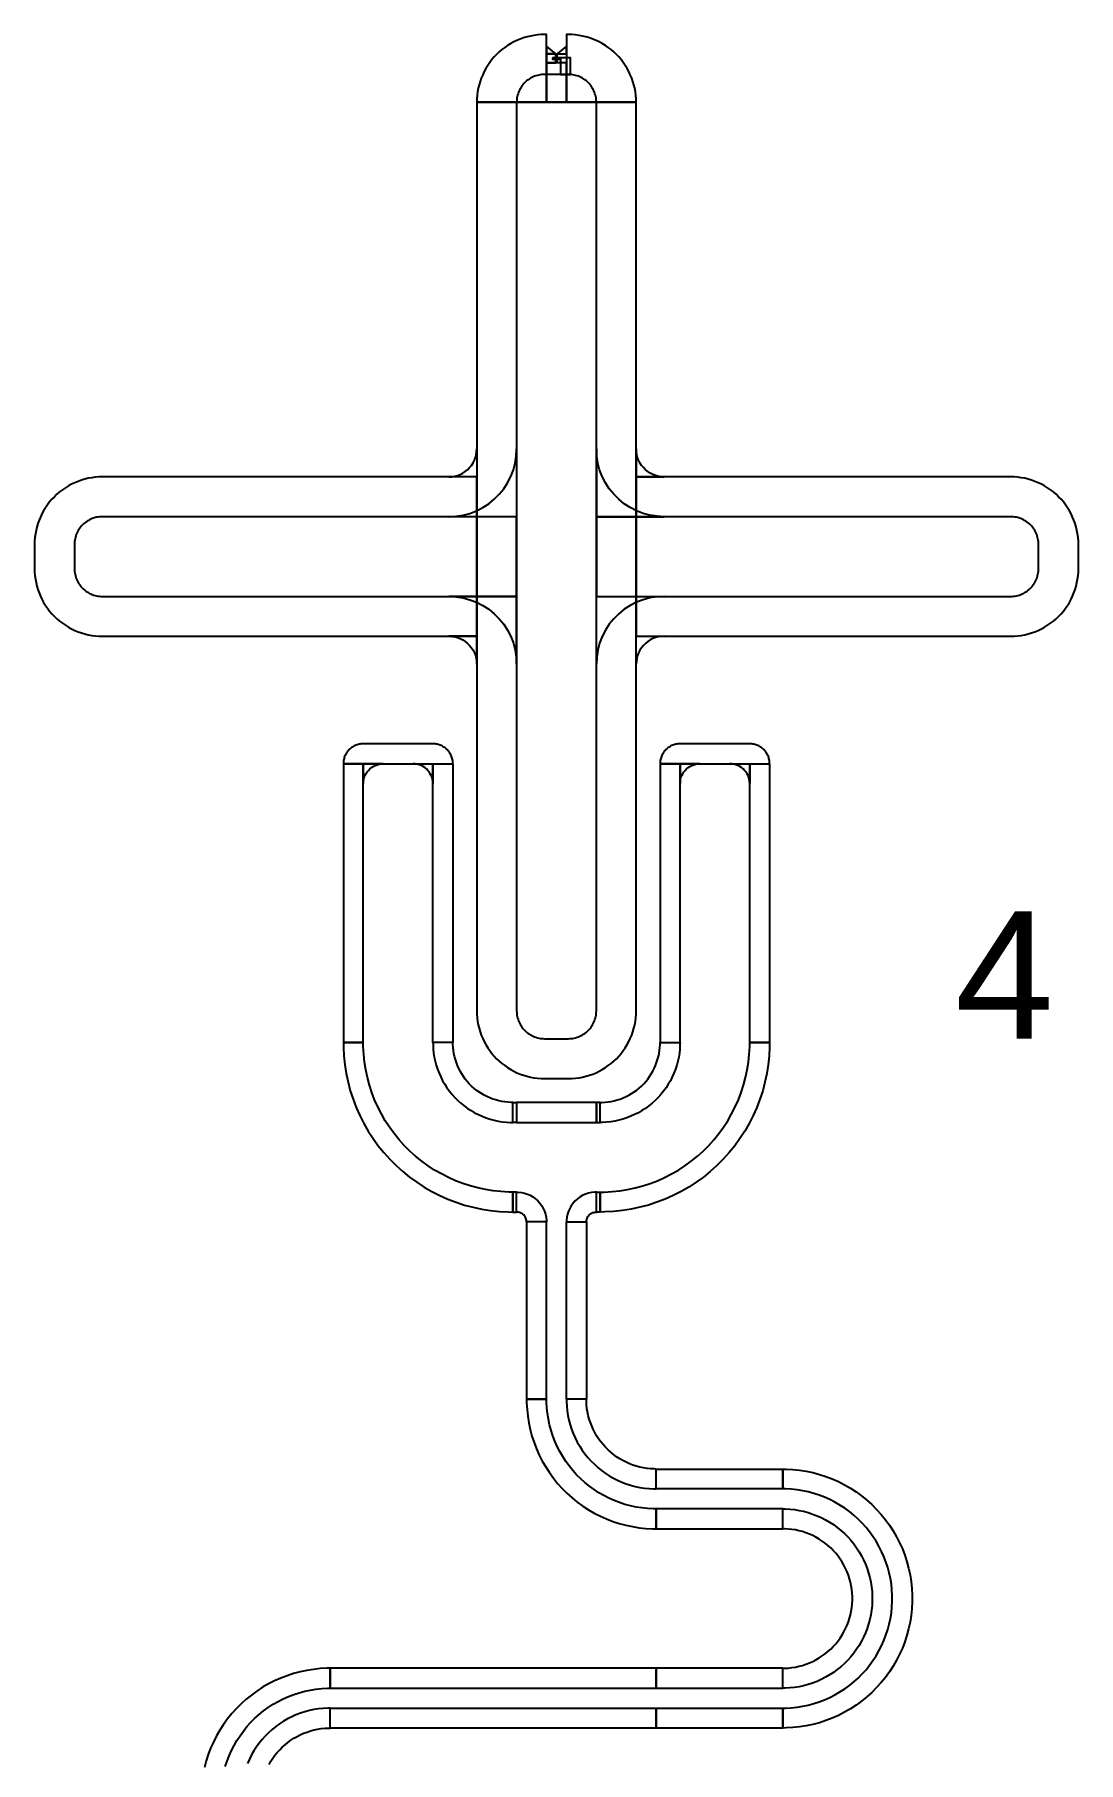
# Model space of a CAD drawing. Extents: x -3500 to 3500, y -3500 to 3500.
# Drawn here: x -1557 to -1033, y 866 to 1733 of the extents above; entities that cross this region are included whole.
import ezdxf

# ---------------------------------------------------------------- set-up
doc = ezdxf.new("R2010")
doc.units = 0
doc.layers.get('0').update_dxf_attribs({"linetype": 'CONTINUOUS'})
for name, color, linetype in [('BASEMETAL', 4, 'CONTINUOUS'), ('FRAME', 8, 'CONTINUOUS'), ('SECONDLAYER', 6, 'CONTINUOUS')]:
    doc.layers.add(name, color=color, linetype=linetype)
doc.styles.get("Standard").update_dxf_attribs({"font": 'arial.ttf'})

# ---------------------------------------------------------------- blocks, each defined once
blk = doc.blocks.new('CHIP_XSEARCH')
for points in [[(2182.5, 5199), (2200, 5199), (2200, 5233), (2199, 5233), (2197.22, 5232.95), (2195.45, 5232.81), (2193.68, 5232.58), (2191.93, 5232.26), (2190.2, 5231.84), (2188.49, 5231.34), (2186.82, 5230.74), (2185.17, 5230.06), (2183.56, 5229.29), (2182, 5228.44), (2180.48, 5227.51), (2179.02, 5226.51), (2177.6, 5225.42), (2176.25, 5224.27), (2174.96, 5223.04), (2173.73, 5221.75), (2172.58, 5220.4), (2171.49, 5218.98), (2170.49, 5217.52), (2169.56, 5216), (2168.71, 5214.44), (2167.94, 5212.83), (2167.26, 5211.18), (2166.66, 5209.51), (2166.16, 5207.8), (2165.74, 5206.07), (2165.42, 5204.32), (2165.19, 5202.55), (2165.05, 5200.78), (2165, 5199), (2165, 5199)], [(2227.5, 5199), (2245, 5199), (2245, 5199), (2244.95, 5200.78), (2244.81, 5202.55), (2244.58, 5204.32), (2244.26, 5206.07), (2243.84, 5207.8), (2243.34, 5209.51), (2242.74, 5211.18), (2242.06, 5212.83), (2241.29, 5214.44), (2240.44, 5216), (2239.51, 5217.52), (2238.51, 5218.98), (2237.42, 5220.4), (2236.27, 5221.75), (2235.04, 5223.04), (2233.75, 5224.27), (2232.4, 5225.42), (2230.98, 5226.51), (2229.52, 5227.51), (2228, 5228.44), (2226.44, 5229.29), (2224.83, 5230.06), (2223.18, 5230.74), (2221.51, 5231.34), (2219.8, 5231.84), (2218.07, 5232.26), (2216.32, 5232.58), (2214.55, 5232.81), (2212.78, 5232.95), (2211, 5233), (2210, 5233), (2210, 5199)], [(2204.68, 5223.25), (2200, 5227.25), (2200, 5227.25), (2200, 5223.25)], [(2204.68, 5218.75), (2204.68, 5223.25), (2200, 5223.25), (2200, 5218.75)], [(2210, 5223.25), (2210, 5227.25), (2210, 5227.25), (2205.32, 5223.25)], [(2205.32, 5218.75), (2205.32, 5223.25), (2210, 5223.25), (2210, 5218.75)], [(2210, 5199), (2210, 5218.75), (2200, 5218.75), (2200, 5199)], [(2205, 4709), (2211, 4709), (2212.78, 4709.05), (2214.55, 4709.19), (2216.32, 4709.42), (2218.07, 4709.74), (2219.8, 4710.16), (2221.51, 4710.66), (2223.18, 4711.26), (2224.83, 4711.94), (2226.44, 4712.71), (2228, 4713.56), (2229.52, 4714.49), (2230.98, 4715.49), (2232.4, 4716.58), (2233.75, 4717.73), (2235.04, 4718.96), (2236.27, 4720.25), (2237.42, 4721.6), (2238.51, 4723.02), (2239.51, 4724.48), (2240.44, 4726), (2241.29, 4727.56), (2242.06, 4729.17), (2242.74, 4730.82), (2243.34, 4732.49), (2243.84, 4734.2), (2244.26, 4735.93), (2244.58, 4737.68), (2244.81, 4739.45), (2244.95, 4741.22), (2245, 4743), (2245, 5199), (2165, 5199), (2165, 4743), (2165.05, 4741.22), (2165.19, 4739.45), (2165.42, 4737.68), (2165.74, 4735.93), (2166.16, 4734.2), (2166.66, 4732.49), (2167.26, 4730.82), (2167.94, 4729.17), (2168.71, 4727.56), (2169.56, 4726), (2170.49, 4724.48), (2171.49, 4723.02), (2172.58, 4721.6), (2173.73, 4720.25), (2174.96, 4718.96), (2176.25, 4717.73), (2177.6, 4716.58), (2179.02, 4715.49), (2180.48, 4714.49), (2182, 4713.56), (2183.56, 4712.71), (2185.17, 4711.94), (2186.82, 4711.26), (2188.49, 4710.66), (2190.2, 4710.16), (2191.93, 4709.74), (2193.68, 4709.42), (2195.45, 4709.19), (2197.22, 4709.05), (2199, 4709)], [(2165, 5011), (2151, 5011), (2152.46, 5011.08), (2153.91, 5011.31), (2155.33, 5011.69), (2156.69, 5012.21), (2158, 5012.88), (2159.23, 5013.67), (2160.37, 5014.6), (2161.4, 5015.63), (2162.33, 5016.77), (2163.12, 5018), (2163.79, 5019.31), (2164.31, 5020.67), (2164.69, 5022.09), (2164.92, 5023.54), (2165, 5025)], [(2245, 5011), (2259, 5011), (2257.54, 5011.08), (2256.09, 5011.31), (2254.67, 5011.69), (2253.31, 5012.21), (2252, 5012.88), (2250.77, 5013.67), (2249.63, 5014.6), (2248.6, 5015.63), (2247.67, 5016.77), (2246.88, 5018), (2246.21, 5019.31), (2245.69, 5020.67), (2245.31, 5022.09), (2245.08, 5023.54), (2245, 5025)], [(2165, 4971), (2165, 5011), (1977, 5011), (1975.22, 5010.95), (1973.45, 5010.81), (1971.68, 5010.58), (1969.93, 5010.26), (1968.2, 5009.84), (1966.49, 5009.34), (1964.82, 5008.74), (1963.17, 5008.06), (1961.56, 5007.29), (1960, 5006.44), (1958.48, 5005.51), (1957.02, 5004.51), (1955.6, 5003.42), (1954.25, 5002.27), (1952.96, 5001.04), (1951.73, 4999.75), (1950.58, 4998.4), (1949.49, 4996.98), (1948.49, 4995.52), (1947.56, 4994), (1946.71, 4992.44), (1945.94, 4990.83), (1945.26, 4989.18), (1944.66, 4987.51), (1944.16, 4985.8), (1943.74, 4984.07), (1943.42, 4982.32), (1943.19, 4980.55), (1943.05, 4978.78), (1943, 4977), (1943, 4965), (1943.05, 4963.22), (1943.19, 4961.45), (1943.42, 4959.68), (1943.74, 4957.93), (1944.16, 4956.2), (1944.66, 4954.49), (1945.26, 4952.82), (1945.94, 4951.17), (1946.71, 4949.56), (1947.56, 4948), (1948.49, 4946.48), (1949.49, 4945.02), (1950.58, 4943.6), (1951.73, 4942.25), (1952.96, 4940.96), (1954.25, 4939.73), (1955.6, 4938.58), (1957.02, 4937.49), (1958.48, 4936.49), (1960, 4935.56), (1961.56, 4934.71), (1963.17, 4933.94), (1964.82, 4933.26), (1966.49, 4932.66), (1968.2, 4932.16), (1969.93, 4931.74), (1971.68, 4931.42), (1973.45, 4931.19), (1975.22, 4931.05), (1977, 4931), (2165, 4931)], [(2245, 4971), (2245, 4931), (2433, 4931), (2434.78, 4931.05), (2436.55, 4931.19), (2438.32, 4931.42), (2440.07, 4931.74), (2441.8, 4932.16), (2443.51, 4932.66), (2445.18, 4933.26), (2446.83, 4933.94), (2448.44, 4934.71), (2450, 4935.56), (2451.52, 4936.49), (2452.98, 4937.49), (2454.4, 4938.58), (2455.75, 4939.73), (2457.04, 4940.96), (2458.27, 4942.25), (2459.42, 4943.6), (2460.51, 4945.02), (2461.51, 4946.48), (2462.44, 4948), (2463.29, 4949.56), (2464.06, 4951.17), (2464.74, 4952.82), (2465.34, 4954.49), (2465.84, 4956.2), (2466.26, 4957.93), (2466.58, 4959.68), (2466.81, 4961.45), (2466.95, 4963.22), (2467, 4965), (2467, 4977), (2466.95, 4978.78), (2466.81, 4980.55), (2466.58, 4982.32), (2466.26, 4984.07), (2465.84, 4985.8), (2465.34, 4987.51), (2464.74, 4989.18), (2464.06, 4990.83), (2463.29, 4992.44), (2462.44, 4994), (2461.51, 4995.52), (2460.51, 4996.98), (2459.42, 4998.4), (2458.27, 4999.75), (2457.04, 5001.04), (2455.75, 5002.27), (2454.4, 5003.42), (2452.98, 5004.51), (2451.52, 5005.51), (2450, 5006.44), (2448.44, 5007.29), (2446.83, 5008.06), (2445.18, 5008.74), (2443.51, 5009.34), (2441.8, 5009.84), (2440.07, 5010.26), (2438.32, 5010.58), (2436.55, 5010.81), (2434.78, 5010.95), (2433, 5011), (2245, 5011)], [(2165, 4931), (2151, 4931), (2152.46, 4930.92), (2153.91, 4930.69), (2155.33, 4930.31), (2156.69, 4929.79), (2158, 4929.12), (2159.23, 4928.33), (2160.37, 4927.4), (2161.4, 4926.37), (2162.33, 4925.23), (2163.12, 4924), (2163.79, 4922.69), (2164.31, 4921.33), (2164.69, 4919.91), (2164.92, 4918.46), (2165, 4917)], [(2245, 4931), (2259, 4931), (2257.54, 4930.92), (2256.09, 4930.69), (2254.67, 4930.31), (2253.31, 4929.79), (2252, 4929.12), (2250.77, 4928.33), (2249.63, 4927.4), (2248.6, 4926.37), (2247.67, 4925.23), (2246.88, 4924), (2246.21, 4922.69), (2245.69, 4921.33), (2245.31, 4919.91), (2245.08, 4918.46), (2245, 4917)], [(2125.5, 4867), (2153, 4867), (2153, 4867), (2152.99, 4867.52), (2152.95, 4868.05), (2152.88, 4868.56), (2152.78, 4869.08), (2152.66, 4869.59), (2152.51, 4870.09), (2152.34, 4870.58), (2152.14, 4871.07), (2151.91, 4871.54), (2151.66, 4872), (2151.39, 4872.45), (2151.09, 4872.88), (2150.77, 4873.29), (2150.43, 4873.69), (2150.07, 4874.07), (2149.69, 4874.43), (2149.29, 4874.77), (2148.88, 4875.09), (2148.45, 4875.39), (2148, 4875.66), (2147.54, 4875.91), (2147.07, 4876.14), (2146.58, 4876.34), (2146.09, 4876.51), (2145.59, 4876.66), (2145.08, 4876.78), (2144.56, 4876.88), (2144.05, 4876.95), (2143.52, 4876.99), (2143, 4877), (2108, 4877), (2107.48, 4876.99), (2106.95, 4876.95), (2106.44, 4876.88), (2105.92, 4876.78), (2105.41, 4876.66), (2104.91, 4876.51), (2104.42, 4876.34), (2103.93, 4876.14), (2103.46, 4875.91), (2103, 4875.66), (2102.55, 4875.39), (2102.12, 4875.09), (2101.71, 4874.77), (2101.31, 4874.43), (2100.93, 4874.07), (2100.57, 4873.69), (2100.23, 4873.29), (2099.91, 4872.88), (2099.61, 4872.45), (2099.34, 4872), (2099.09, 4871.54), (2098.86, 4871.07), (2098.66, 4870.58), (2098.49, 4870.09), (2098.34, 4869.59), (2098.22, 4869.08), (2098.12, 4868.56), (2098.05, 4868.05), (2098.01, 4867.52), (2098, 4867), (2098, 4867)], [(2284.5, 4867), (2312, 4867), (2312, 4867), (2311.99, 4867.52), (2311.95, 4868.05), (2311.88, 4868.56), (2311.78, 4869.08), (2311.66, 4869.59), (2311.51, 4870.09), (2311.34, 4870.58), (2311.14, 4871.07), (2310.91, 4871.54), (2310.66, 4872), (2310.39, 4872.45), (2310.09, 4872.88), (2309.77, 4873.29), (2309.43, 4873.69), (2309.07, 4874.07), (2308.69, 4874.43), (2308.29, 4874.77), (2307.88, 4875.09), (2307.45, 4875.39), (2307, 4875.66), (2306.54, 4875.91), (2306.07, 4876.14), (2305.58, 4876.34), (2305.09, 4876.51), (2304.59, 4876.66), (2304.08, 4876.78), (2303.56, 4876.88), (2303.05, 4876.95), (2302.52, 4876.99), (2302, 4877), (2267, 4877), (2266.48, 4876.99), (2265.95, 4876.95), (2265.44, 4876.88), (2264.92, 4876.78), (2264.41, 4876.66), (2263.91, 4876.51), (2263.42, 4876.34), (2262.93, 4876.14), (2262.46, 4875.91), (2262, 4875.66), (2261.55, 4875.39), (2261.12, 4875.09), (2260.71, 4874.77), (2260.31, 4874.43), (2259.93, 4874.07), (2259.57, 4873.69), (2259.23, 4873.29), (2258.91, 4872.88), (2258.61, 4872.45), (2258.34, 4872), (2258.09, 4871.54), (2257.86, 4871.07), (2257.66, 4870.58), (2257.49, 4870.09), (2257.34, 4869.59), (2257.22, 4869.08), (2257.12, 4868.56), (2257.05, 4868.05), (2257.01, 4867.52), (2257, 4867), (2257, 4867)], [(2108, 4727), (2108, 4867), (2098, 4867), (2098, 4727)], [(2108, 4867), (2108, 4857), (2108.05, 4858.05), (2108.22, 4859.08), (2108.49, 4860.09), (2108.86, 4861.07), (2109.34, 4862), (2109.91, 4862.88), (2110.57, 4863.69), (2111.31, 4864.43), (2112.12, 4865.09), (2113, 4865.66), (2113.93, 4866.14), (2114.91, 4866.51), (2115.92, 4866.78), (2116.95, 4866.95), (2118, 4867)], [(2143, 4867), (2143, 4857), (2142.95, 4858.05), (2142.78, 4859.08), (2142.51, 4860.09), (2142.14, 4861.07), (2141.66, 4862), (2141.09, 4862.88), (2140.43, 4863.69), (2139.69, 4864.43), (2138.88, 4865.09), (2138, 4865.66), (2137.07, 4866.14), (2136.09, 4866.51), (2135.08, 4866.78), (2134.05, 4866.95), (2133, 4867)], [(2143, 4727), (2143, 4867), (2153, 4867), (2153, 4727)], [(2267, 4727), (2267, 4867), (2257, 4867), (2257, 4727)], [(2267, 4867), (2267, 4857), (2267.05, 4858.05), (2267.22, 4859.08), (2267.49, 4860.09), (2267.86, 4861.07), (2268.34, 4862), (2268.91, 4862.88), (2269.57, 4863.69), (2270.31, 4864.43), (2271.12, 4865.09), (2272, 4865.66), (2272.93, 4866.14), (2273.91, 4866.51), (2274.92, 4866.78), (2275.95, 4866.95), (2277, 4867)], [(2302, 4867), (2302, 4857), (2301.95, 4858.05), (2301.78, 4859.08), (2301.51, 4860.09), (2301.14, 4861.07), (2300.66, 4862), (2300.09, 4862.88), (2299.43, 4863.69), (2298.69, 4864.43), (2297.88, 4865.09), (2297, 4865.66), (2296.07, 4866.14), (2295.09, 4866.51), (2294.08, 4866.78), (2293.05, 4866.95), (2292, 4867)], [(2302, 4727), (2302, 4867), (2312, 4867), (2312, 4727)], [(2183, 4652), (2181.04, 4652.03), (2177.12, 4652.23), (2173.21, 4652.64), (2169.33, 4653.26), (2165.49, 4654.07), (2161.7, 4655.09), (2157.96, 4656.3), (2154.3, 4657.71), (2150.71, 4659.31), (2147.21, 4661.09), (2143.81, 4663.05), (2140.52, 4665.19), (2137.34, 4667.5), (2134.29, 4669.97), (2131.37, 4672.6), (2128.6, 4675.37), (2125.97, 4678.29), (2123.5, 4681.34), (2121.19, 4684.52), (2119.05, 4687.81), (2117.09, 4691.21), (2115.31, 4694.71), (2113.71, 4698.3), (2112.3, 4701.96), (2111.09, 4705.7), (2110.07, 4709.49), (2109.26, 4713.33), (2108.64, 4717.21), (2108.23, 4721.12), (2108.03, 4725.04), (2108, 4727), (2098, 4727), (2098.03, 4724.77), (2098.26, 4720.33), (2098.73, 4715.91), (2099.42, 4711.51), (2100.35, 4707.16), (2101.5, 4702.86), (2102.88, 4698.63), (2104.47, 4694.47), (2106.28, 4690.41), (2108.3, 4686.44), (2110.53, 4682.59), (2112.95, 4678.86), (2115.56, 4675.26), (2118.37, 4671.8), (2121.34, 4668.49), (2124.49, 4665.34), (2127.8, 4662.37), (2131.26, 4659.56), (2134.86, 4656.95), (2138.59, 4654.53), (2142.44, 4652.3), (2146.41, 4650.28), (2150.47, 4648.47), (2154.63, 4646.88), (2158.86, 4645.5), (2163.16, 4644.35), (2167.51, 4643.42), (2171.91, 4642.73), (2176.33, 4642.26), (2180.77, 4642.03), (2183, 4642)], [(2183, 4697), (2182.21, 4697.01), (2180.65, 4697.09), (2179.08, 4697.26), (2177.53, 4697.5), (2176, 4697.83), (2174.48, 4698.24), (2172.99, 4698.72), (2171.52, 4699.28), (2170.08, 4699.92), (2168.69, 4700.64), (2167.33, 4701.42), (2166.01, 4702.28), (2164.74, 4703.2), (2163.52, 4704.19), (2162.35, 4705.24), (2161.24, 4706.35), (2160.19, 4707.52), (2159.2, 4708.74), (2158.28, 4710.01), (2157.42, 4711.33), (2156.64, 4712.69), (2155.92, 4714.08), (2155.28, 4715.52), (2154.72, 4716.99), (2154.24, 4718.48), (2153.83, 4720), (2153.5, 4721.53), (2153.26, 4723.08), (2153.09, 4724.65), (2153.01, 4726.21), (2153, 4727), (2143, 4727), (2143.01, 4725.95), (2143.12, 4723.86), (2143.34, 4721.78), (2143.67, 4719.71), (2144.11, 4717.66), (2144.65, 4715.64), (2145.29, 4713.65), (2146.04, 4711.69), (2146.9, 4709.78), (2147.85, 4707.91), (2148.89, 4706.1), (2150.03, 4704.34), (2151.27, 4702.65), (2152.58, 4701.02), (2153.99, 4699.47), (2155.47, 4697.99), (2157.02, 4696.58), (2158.65, 4695.27), (2160.34, 4694.03), (2162.1, 4692.89), (2163.91, 4691.85), (2165.78, 4690.9), (2167.69, 4690.04), (2169.65, 4689.29), (2171.64, 4688.65), (2173.66, 4688.11), (2175.71, 4687.67), (2177.78, 4687.34), (2179.86, 4687.12), (2181.95, 4687.01), (2183, 4687)], [(2227, 4652), (2228.96, 4652.03), (2232.88, 4652.23), (2236.79, 4652.64), (2240.67, 4653.26), (2244.51, 4654.07), (2248.3, 4655.09), (2252.04, 4656.3), (2255.7, 4657.71), (2259.29, 4659.31), (2262.79, 4661.09), (2266.19, 4663.05), (2269.48, 4665.19), (2272.66, 4667.5), (2275.71, 4669.97), (2278.63, 4672.6), (2281.4, 4675.37), (2284.03, 4678.29), (2286.5, 4681.34), (2288.81, 4684.52), (2290.95, 4687.81), (2292.91, 4691.21), (2294.69, 4694.71), (2296.29, 4698.3), (2297.7, 4701.96), (2298.91, 4705.7), (2299.93, 4709.49), (2300.74, 4713.33), (2301.36, 4717.21), (2301.77, 4721.12), (2301.97, 4725.04), (2302, 4727), (2312, 4727), (2311.97, 4724.77), (2311.74, 4720.33), (2311.27, 4715.91), (2310.58, 4711.51), (2309.65, 4707.16), (2308.5, 4702.86), (2307.12, 4698.63), (2305.53, 4694.47), (2303.72, 4690.41), (2301.7, 4686.44), (2299.47, 4682.59), (2297.05, 4678.86), (2294.44, 4675.26), (2291.63, 4671.8), (2288.66, 4668.49), (2285.51, 4665.34), (2282.2, 4662.37), (2278.74, 4659.56), (2275.14, 4656.95), (2271.41, 4654.53), (2267.56, 4652.3), (2263.59, 4650.28), (2259.53, 4648.47), (2255.37, 4646.88), (2251.14, 4645.5), (2246.84, 4644.35), (2242.49, 4643.42), (2238.09, 4642.73), (2233.67, 4642.26), (2229.23, 4642.03), (2227, 4642)], [(2227, 4697), (2227.79, 4697.01), (2229.35, 4697.09), (2230.92, 4697.26), (2232.47, 4697.5), (2234, 4697.83), (2235.52, 4698.24), (2237.01, 4698.72), (2238.48, 4699.28), (2239.92, 4699.92), (2241.31, 4700.64), (2242.67, 4701.42), (2243.99, 4702.28), (2245.26, 4703.2), (2246.48, 4704.19), (2247.65, 4705.24), (2248.76, 4706.35), (2249.81, 4707.52), (2250.8, 4708.74), (2251.72, 4710.01), (2252.58, 4711.33), (2253.36, 4712.69), (2254.08, 4714.08), (2254.72, 4715.52), (2255.28, 4716.99), (2255.76, 4718.48), (2256.17, 4720), (2256.5, 4721.53), (2256.74, 4723.08), (2256.91, 4724.65), (2256.99, 4726.21), (2257, 4727), (2267, 4727), (2266.99, 4725.95), (2266.88, 4723.86), (2266.66, 4721.78), (2266.33, 4719.71), (2265.89, 4717.66), (2265.35, 4715.64), (2264.71, 4713.65), (2263.96, 4711.69), (2263.1, 4709.78), (2262.15, 4707.91), (2261.11, 4706.1), (2259.97, 4704.34), (2258.73, 4702.65), (2257.42, 4701.02), (2256.01, 4699.47), (2254.53, 4697.99), (2252.98, 4696.58), (2251.35, 4695.27), (2249.66, 4694.03), (2247.9, 4692.89), (2246.09, 4691.85), (2244.22, 4690.9), (2242.31, 4690.04), (2240.35, 4689.29), (2238.36, 4688.65), (2236.34, 4688.11), (2234.29, 4687.67), (2232.22, 4687.34), (2230.14, 4687.12), (2228.05, 4687.01), (2227, 4687)], [(2185, 4687), (2183, 4687), (2183, 4697), (2185, 4697)], [(2225, 4687), (2225, 4697), (2185, 4697), (2185, 4687)], [(2225, 4687), (2227, 4687), (2227, 4697), (2225, 4697)], [(2185, 4652), (2183, 4652), (2183, 4642), (2185, 4642)], [(2190, 4637), (2189.99, 4637.26), (2189.94, 4637.78), (2189.83, 4638.29), (2189.67, 4638.79), (2189.46, 4639.27), (2189.19, 4639.72), (2188.89, 4640.15), (2188.54, 4640.54), (2188.15, 4640.89), (2187.72, 4641.19), (2187.27, 4641.46), (2186.79, 4641.67), (2186.29, 4641.83), (2185.78, 4641.94), (2185.26, 4641.99), (2185, 4642), (2185, 4652), (2185.79, 4651.98), (2187.35, 4651.82), (2188.88, 4651.49), (2190.38, 4651), (2191.81, 4650.37), (2193.17, 4649.58), (2194.44, 4648.66), (2195.61, 4647.61), (2196.66, 4646.44), (2197.58, 4645.17), (2198.37, 4643.81), (2199, 4642.38), (2199.49, 4640.88), (2199.82, 4639.35), (2199.98, 4637.79), (2200, 4637)], [(2220, 4637), (2220.01, 4637.26), (2220.06, 4637.78), (2220.17, 4638.29), (2220.33, 4638.79), (2220.54, 4639.27), (2220.81, 4639.72), (2221.11, 4640.15), (2221.46, 4640.54), (2221.85, 4640.89), (2222.28, 4641.19), (2222.73, 4641.46), (2223.21, 4641.67), (2223.71, 4641.83), (2224.22, 4641.94), (2224.74, 4641.99), (2225, 4642), (2225, 4652), (2224.21, 4651.98), (2222.65, 4651.82), (2221.12, 4651.49), (2219.62, 4651), (2218.19, 4650.37), (2216.83, 4649.58), (2215.56, 4648.66), (2214.39, 4647.61), (2213.34, 4646.44), (2212.42, 4645.17), (2211.63, 4643.81), (2211, 4642.38), (2210.51, 4640.88), (2210.18, 4639.35), (2210.02, 4637.79), (2210, 4637)], [(2225, 4652), (2227, 4652), (2227, 4642), (2225, 4642)], [(2200, 4548), (2200, 4637), (2190, 4637), (2190, 4548)], [(2210, 4548), (2210, 4637), (2220, 4637), (2220, 4548)], [(2255, 4493), (2253.56, 4493.02), (2250.68, 4493.17), (2247.82, 4493.47), (2244.98, 4493.92), (2242.16, 4494.52), (2239.38, 4495.26), (2236.64, 4496.15), (2233.95, 4497.19), (2231.32, 4498.36), (2228.76, 4499.67), (2226.26, 4501.1), (2223.85, 4502.67), (2221.52, 4504.37), (2219.28, 4506.18), (2217.14, 4508.1), (2215.1, 4510.14), (2213.18, 4512.28), (2211.37, 4514.52), (2209.67, 4516.85), (2208.1, 4519.26), (2206.67, 4521.76), (2205.36, 4524.32), (2204.19, 4526.95), (2203.15, 4529.64), (2202.26, 4532.38), (2201.52, 4535.16), (2200.92, 4537.98), (2200.47, 4540.82), (2200.17, 4543.68), (2200.02, 4546.56), (2200, 4548), (2190, 4548), (2190.02, 4546.3), (2190.2, 4542.9), (2190.56, 4539.52), (2191.09, 4536.15), (2191.8, 4532.83), (2192.68, 4529.54), (2193.73, 4526.3), (2194.95, 4523.13), (2196.33, 4520.02), (2197.88, 4516.98), (2199.58, 4514.04), (2201.43, 4511.18), (2203.43, 4508.43), (2205.57, 4505.79), (2207.85, 4503.26), (2210.26, 4500.85), (2212.79, 4498.57), (2215.43, 4496.43), (2218.18, 4494.43), (2221.04, 4492.58), (2223.98, 4490.88), (2227.02, 4489.33), (2230.13, 4487.95), (2233.3, 4486.73), (2236.54, 4485.68), (2239.83, 4484.8), (2243.15, 4484.09), (2246.52, 4483.56), (2249.9, 4483.2), (2253.3, 4483.02), (2255, 4483)], [(2255, 4513), (2254.08, 4513.01), (2252.25, 4513.11), (2250.43, 4513.3), (2248.62, 4513.59), (2246.83, 4513.97), (2245.06, 4514.44), (2243.32, 4515.01), (2241.61, 4515.66), (2239.93, 4516.41), (2238.3, 4517.24), (2236.71, 4518.16), (2235.18, 4519.16), (2233.69, 4520.23), (2232.27, 4521.39), (2230.91, 4522.61), (2229.61, 4523.91), (2228.39, 4525.27), (2227.23, 4526.69), (2226.16, 4528.18), (2225.16, 4529.71), (2224.24, 4531.3), (2223.41, 4532.93), (2222.66, 4534.61), (2222.01, 4536.32), (2221.44, 4538.06), (2220.97, 4539.83), (2220.59, 4541.62), (2220.3, 4543.43), (2220.11, 4545.25), (2220.01, 4547.08), (2220, 4548), (2210, 4548), (2210.02, 4546.82), (2210.14, 4544.47), (2210.38, 4542.13), (2210.75, 4539.8), (2211.24, 4537.49), (2211.85, 4535.22), (2212.58, 4532.98), (2213.43, 4530.78), (2214.38, 4528.63), (2215.45, 4526.53), (2216.63, 4524.49), (2217.91, 4522.51), (2219.3, 4520.61), (2220.78, 4518.77), (2222.36, 4517.02), (2224.02, 4515.36), (2225.77, 4513.78), (2227.61, 4512.3), (2229.51, 4510.91), (2231.49, 4509.63), (2233.53, 4508.45), (2235.63, 4507.38), (2237.78, 4506.43), (2239.98, 4505.58), (2242.22, 4504.85), (2244.49, 4504.24), (2246.8, 4503.75), (2249.13, 4503.38), (2251.47, 4503.14), (2253.82, 4503.02), (2255, 4503)], [(2318.55, 4503), (2255, 4503), (2255, 4513), (2318.55, 4513)], [(2318.55, 4393), (2319.99, 4393.02), (2322.86, 4393.17), (2325.73, 4393.47), (2328.57, 4393.92), (2331.39, 4394.52), (2334.17, 4395.26), (2336.91, 4396.15), (2339.59, 4397.19), (2342.22, 4398.36), (2344.79, 4399.67), (2347.28, 4401.1), (2349.7, 4402.67), (2352.03, 4404.37), (2354.27, 4406.18), (2356.41, 4408.1), (2358.44, 4410.14), (2360.37, 4412.28), (2362.18, 4414.52), (2363.87, 4416.85), (2365.44, 4419.26), (2366.88, 4421.76), (2368.19, 4424.32), (2369.36, 4426.95), (2370.39, 4429.64), (2371.28, 4432.38), (2372.03, 4435.16), (2372.63, 4437.98), (2373.08, 4440.82), (2373.38, 4443.68), (2373.53, 4446.56), (2373.53, 4449.44), (2373.38, 4452.32), (2373.08, 4455.18), (2372.63, 4458.02), (2372.03, 4460.84), (2371.28, 4463.62), (2370.39, 4466.36), (2369.36, 4469.05), (2368.19, 4471.68), (2366.88, 4474.24), (2365.44, 4476.74), (2363.87, 4479.15), (2362.18, 4481.48), (2360.37, 4483.72), (2358.44, 4485.86), (2356.41, 4487.9), (2354.27, 4489.82), (2352.03, 4491.63), (2349.7, 4493.33), (2347.28, 4494.9), (2344.79, 4496.33), (2342.22, 4497.64), (2339.59, 4498.81), (2336.91, 4499.85), (2334.17, 4500.74), (2331.39, 4501.48), (2328.57, 4502.08), (2325.73, 4502.53), (2322.86, 4502.83), (2319.99, 4502.98), (2318.55, 4503), (2318.55, 4513), (2320.25, 4512.98), (2323.65, 4512.8), (2327.03, 4512.44), (2330.39, 4511.91), (2333.72, 4511.2), (2337.01, 4510.32), (2340.24, 4509.27), (2343.42, 4508.05), (2346.53, 4506.67), (2349.56, 4505.12), (2352.51, 4503.42), (2355.36, 4501.57), (2358.12, 4499.57), (2360.76, 4497.43), (2363.29, 4495.15), (2365.7, 4492.74), (2367.97, 4490.21), (2370.11, 4487.57), (2372.11, 4484.82), (2373.97, 4481.96), (2375.67, 4479.02), (2377.21, 4475.98), (2378.6, 4472.87), (2379.82, 4469.7), (2380.87, 4466.46), (2381.75, 4463.17), (2382.46, 4459.85), (2382.99, 4456.48), (2383.35, 4453.1), (2383.52, 4449.7), (2383.52, 4446.3), (2383.35, 4442.9), (2382.99, 4439.52), (2382.46, 4436.15), (2381.75, 4432.83), (2380.87, 4429.54), (2379.82, 4426.3), (2378.6, 4423.13), (2377.21, 4420.02), (2375.67, 4416.98), (2373.97, 4414.04), (2372.11, 4411.18), (2370.11, 4408.43), (2367.97, 4405.79), (2365.7, 4403.26), (2363.29, 4400.85), (2360.76, 4398.57), (2358.12, 4396.43), (2355.36, 4394.43), (2352.51, 4392.58), (2349.56, 4390.88), (2346.53, 4389.33), (2343.42, 4387.95), (2340.24, 4386.73), (2337.01, 4385.68), (2333.72, 4384.8), (2330.39, 4384.09), (2327.03, 4383.56), (2323.65, 4383.2), (2320.25, 4383.02), (2318.55, 4383)], [(2318.55, 4493), (2255, 4493), (2255, 4483), (2318.55, 4483)], [(2318.55, 4413), (2319.46, 4413.01), (2321.29, 4413.11), (2323.11, 4413.3), (2324.92, 4413.59), (2326.72, 4413.97), (2328.49, 4414.44), (2330.23, 4415.01), (2331.94, 4415.66), (2333.61, 4416.41), (2335.25, 4417.24), (2336.83, 4418.16), (2338.37, 4419.16), (2339.85, 4420.23), (2341.28, 4421.39), (2342.64, 4422.61), (2343.93, 4423.91), (2345.16, 4425.27), (2346.31, 4426.69), (2347.39, 4428.18), (2348.39, 4429.71), (2349.31, 4431.3), (2350.14, 4432.93), (2350.88, 4434.61), (2351.54, 4436.32), (2352.11, 4438.06), (2352.58, 4439.83), (2352.96, 4441.62), (2353.25, 4443.43), (2353.44, 4445.25), (2353.53, 4447.08), (2353.53, 4448.92), (2353.44, 4450.75), (2353.25, 4452.57), (2352.96, 4454.38), (2352.58, 4456.17), (2352.11, 4457.94), (2351.54, 4459.68), (2350.88, 4461.39), (2350.14, 4463.07), (2349.31, 4464.7), (2348.39, 4466.29), (2347.39, 4467.82), (2346.31, 4469.31), (2345.16, 4470.73), (2343.93, 4472.09), (2342.64, 4473.39), (2341.28, 4474.61), (2339.85, 4475.77), (2338.37, 4476.84), (2336.83, 4477.84), (2335.25, 4478.76), (2333.61, 4479.59), (2331.94, 4480.34), (2330.23, 4480.99), (2328.49, 4481.56), (2326.72, 4482.03), (2324.92, 4482.41), (2323.11, 4482.7), (2321.29, 4482.89), (2319.46, 4482.99), (2318.55, 4483), (2318.55, 4493), (2319.72, 4492.98), (2322.08, 4492.86), (2324.42, 4492.62), (2326.75, 4492.25), (2329.05, 4491.76), (2331.33, 4491.15), (2333.57, 4490.42), (2335.77, 4489.57), (2337.92, 4488.62), (2340.02, 4487.55), (2342.06, 4486.37), (2344.03, 4485.09), (2345.94, 4483.7), (2347.77, 4482.22), (2349.52, 4480.64), (2351.19, 4478.98), (2352.76, 4477.23), (2354.25, 4475.39), (2355.63, 4473.49), (2356.92, 4471.51), (2358.09, 4469.47), (2359.16, 4467.37), (2360.12, 4465.22), (2360.97, 4463.02), (2361.69, 4460.78), (2362.3, 4458.51), (2362.79, 4456.2), (2363.16, 4453.87), (2363.41, 4451.53), (2363.53, 4449.18), (2363.53, 4446.82), (2363.41, 4444.47), (2363.16, 4442.13), (2362.79, 4439.8), (2362.3, 4437.49), (2361.69, 4435.22), (2360.97, 4432.98), (2360.12, 4430.78), (2359.16, 4428.63), (2358.09, 4426.53), (2356.92, 4424.49), (2355.63, 4422.51), (2354.25, 4420.61), (2352.76, 4418.77), (2351.19, 4417.02), (2349.52, 4415.36), (2347.77, 4413.78), (2345.94, 4412.3), (2344.03, 4410.91), (2342.06, 4409.63), (2340.02, 4408.45), (2337.92, 4407.38), (2335.77, 4406.43), (2333.57, 4405.58), (2331.33, 4404.85), (2329.05, 4404.24), (2326.75, 4403.75), (2324.42, 4403.38), (2322.08, 4403.14), (2319.72, 4403.02), (2318.55, 4403)], [(2091.45, 4403), (2255, 4403), (2255, 4413), (2091.45, 4413)], [(2255, 4403), (2318.55, 4403), (2318.55, 4413), (2255, 4413)], [(2091.45, 4393), (2255, 4393), (2255, 4383), (2091.45, 4383)], [(2255, 4393), (2318.55, 4393), (2318.55, 4383), (2255, 4383)]]:
    blk.add_lwpolyline(points, close=True)
for points in [[(2038.72, 4363.62), (2039.61, 4366.36), (2040.64, 4369.05), (2041.81, 4371.68), (2043.12, 4374.24), (2044.56, 4376.74), (2046.13, 4379.15), (2047.82, 4381.48), (2049.63, 4383.72), (2051.56, 4385.86), (2053.59, 4387.9), (2055.73, 4389.82), (2057.97, 4391.63), (2060.3, 4393.33), (2062.72, 4394.9), (2065.21, 4396.33), (2067.78, 4397.64), (2070.41, 4398.81), (2073.09, 4399.85), (2075.83, 4400.74), (2078.61, 4401.48), (2081.43, 4402.08), (2084.27, 4402.53), (2087.14, 4402.83), (2090.01, 4402.98), (2091.45, 4403), (2091.45, 4413), (2089.75, 4412.98), (2086.35, 4412.8), (2082.97, 4412.44), (2079.61, 4411.91), (2076.28, 4411.2), (2072.99, 4410.32), (2069.76, 4409.27), (2066.58, 4408.05), (2063.47, 4406.67), (2060.44, 4405.12), (2057.49, 4403.42), (2054.64, 4401.57), (2051.88, 4399.57), (2049.24, 4397.43), (2046.71, 4395.15), (2044.3, 4392.74), (2042.03, 4390.21), (2039.89, 4387.57), (2037.89, 4384.82), (2036.03, 4381.96), (2034.33, 4379.02), (2032.79, 4375.98), (2031.4, 4372.87), (2030.18, 4369.7), (2029.13, 4366.46), (2028.25, 4363.17)], [(2060.69, 4364.7), (2061.61, 4366.29), (2062.61, 4367.82), (2063.69, 4369.31), (2064.84, 4370.73), (2066.07, 4372.09), (2067.36, 4373.39), (2068.72, 4374.61), (2070.15, 4375.77), (2071.63, 4376.84), (2073.17, 4377.84), (2074.75, 4378.76), (2076.39, 4379.59), (2078.06, 4380.34), (2079.77, 4380.99), (2081.51, 4381.56), (2083.28, 4382.03), (2085.08, 4382.41), (2086.89, 4382.7), (2088.71, 4382.89), (2090.54, 4382.99), (2091.45, 4383), (2091.45, 4393), (2090.28, 4392.98), (2087.92, 4392.86), (2085.58, 4392.62), (2083.25, 4392.25), (2080.95, 4391.76), (2078.67, 4391.15), (2076.43, 4390.42), (2074.23, 4389.57), (2072.08, 4388.62), (2069.98, 4387.55), (2067.94, 4386.37), (2065.97, 4385.09), (2064.06, 4383.7), (2062.23, 4382.22), (2060.48, 4380.64), (2058.81, 4378.98), (2057.24, 4377.23), (2055.75, 4375.39), (2054.37, 4373.49), (2053.08, 4371.51), (2051.91, 4369.47), (2050.84, 4367.37), (2049.88, 4365.22)]]:
    blk.add_lwpolyline(points)
at = {"layer": 'SECONDLAYER'}
for points in [[(2203, 5221.32), (2203, 5220.68), (2204.68, 5220.68), (2204.68, 5221.32)], [(2204.68, 5221.32), (2204.68, 5220.68), (2205.32, 5220.68), (2205.32, 5221.32)], [(2205.32, 5221.32), (2205.32, 5220.68), (2207, 5220.68), (2207, 5221.32)], [(2207, 5221.32), (2207, 5213), (2212, 5213), (2212, 5221.32)], [(2205, 5213), (2199, 5213), (2198.27, 5212.98), (2197.54, 5212.92), (2196.81, 5212.83), (2196.09, 5212.69), (2195.38, 5212.52), (2194.67, 5212.31), (2193.98, 5212.07), (2193.31, 5211.79), (2192.64, 5211.47), (2192, 5211.12), (2191.38, 5210.74), (2190.77, 5210.33), (2190.19, 5209.88), (2189.63, 5209.4), (2189.1, 5208.9), (2188.6, 5208.37), (2188.12, 5207.81), (2187.67, 5207.23), (2187.26, 5206.62), (2186.88, 5206), (2186.53, 5205.36), (2186.21, 5204.69), (2185.93, 5204.02), (2185.69, 5203.33), (2185.48, 5202.62), (2185.31, 5201.91), (2185.17, 5201.19), (2185.08, 5200.46), (2185.02, 5199.73), (2185, 5199), (2185, 4743), (2185.02, 4742.27), (2185.08, 4741.54), (2185.17, 4740.81), (2185.31, 4740.09), (2185.48, 4739.38), (2185.69, 4738.67), (2185.93, 4737.98), (2186.21, 4737.31), (2186.53, 4736.64), (2186.88, 4736), (2187.26, 4735.38), (2187.67, 4734.77), (2188.12, 4734.19), (2188.6, 4733.63), (2189.1, 4733.1), (2189.63, 4732.6), (2190.19, 4732.12), (2190.77, 4731.67), (2191.38, 4731.26), (2192, 4730.88), (2192.64, 4730.53), (2193.31, 4730.21), (2193.98, 4729.93), (2194.67, 4729.69), (2195.38, 4729.48), (2196.09, 4729.31), (2196.81, 4729.17), (2197.54, 4729.08), (2198.27, 4729.02), (2199, 4729), (2211, 4729), (2211.73, 4729.02), (2212.46, 4729.08), (2213.19, 4729.17), (2213.91, 4729.31), (2214.62, 4729.48), (2215.33, 4729.69), (2216.02, 4729.93), (2216.69, 4730.21), (2217.36, 4730.53), (2218, 4730.88), (2218.62, 4731.26), (2219.23, 4731.67), (2219.81, 4732.12), (2220.37, 4732.6), (2220.9, 4733.1), (2221.4, 4733.63), (2221.88, 4734.19), (2222.33, 4734.77), (2222.74, 4735.38), (2223.12, 4736), (2223.47, 4736.64), (2223.79, 4737.31), (2224.07, 4737.98), (2224.31, 4738.67), (2224.52, 4739.38), (2224.69, 4740.09), (2224.83, 4740.81), (2224.92, 4741.54), (2224.98, 4742.27), (2225, 4743), (2225, 5199), (2224.98, 5199.73), (2224.92, 5200.46), (2224.83, 5201.19), (2224.69, 5201.91), (2224.52, 5202.62), (2224.31, 5203.33), (2224.07, 5204.02), (2223.79, 5204.69), (2223.47, 5205.36), (2223.12, 5206), (2222.74, 5206.62), (2222.33, 5207.23), (2221.88, 5207.81), (2221.4, 5208.37), (2220.9, 5208.9), (2220.37, 5209.4), (2219.81, 5209.88), (2219.23, 5210.33), (2218.62, 5210.74), (2218, 5211.12), (2217.36, 5211.47), (2216.69, 5211.79), (2216.02, 5212.07), (2215.33, 5212.31), (2214.62, 5212.52), (2213.91, 5212.69), (2213.19, 5212.83), (2212.46, 5212.92), (2211.73, 5212.98), (2211, 5213)], [(2185, 4991), (2151, 4991), (2154.55, 4991.19), (2158.07, 4991.74), (2161.51, 4992.66), (2164.83, 4993.94), (2168, 4995.56), (2170.98, 4997.49), (2173.75, 4999.73), (2176.27, 5002.25), (2178.51, 5005.02), (2180.44, 5008), (2182.06, 5011.17), (2183.34, 5014.49), (2184.26, 5017.93), (2184.81, 5021.45), (2185, 5025)], [(2225, 4991), (2259, 4991), (2255.45, 4991.19), (2251.93, 4991.74), (2248.49, 4992.66), (2245.17, 4993.94), (2242, 4995.56), (2239.02, 4997.49), (2236.25, 4999.73), (2233.73, 5002.25), (2231.49, 5005.02), (2229.56, 5008), (2227.94, 5011.17), (2226.66, 5014.49), (2225.74, 5017.93), (2225.19, 5021.45), (2225, 5025)], [(2185, 4971), (2185, 4991), (1977, 4991), (1976.27, 4990.98), (1975.54, 4990.92), (1974.81, 4990.83), (1974.09, 4990.69), (1973.38, 4990.52), (1972.67, 4990.31), (1971.98, 4990.07), (1971.31, 4989.79), (1970.64, 4989.47), (1970, 4989.12), (1969.38, 4988.74), (1968.77, 4988.33), (1968.19, 4987.88), (1967.63, 4987.4), (1967.1, 4986.9), (1966.6, 4986.37), (1966.12, 4985.81), (1965.67, 4985.23), (1965.26, 4984.62), (1964.88, 4984), (1964.53, 4983.36), (1964.21, 4982.69), (1963.93, 4982.02), (1963.69, 4981.33), (1963.48, 4980.62), (1963.31, 4979.91), (1963.17, 4979.19), (1963.08, 4978.46), (1963.02, 4977.73), (1963, 4977), (1963, 4965), (1963.02, 4964.27), (1963.08, 4963.54), (1963.17, 4962.81), (1963.31, 4962.09), (1963.48, 4961.38), (1963.69, 4960.67), (1963.93, 4959.98), (1964.21, 4959.31), (1964.53, 4958.64), (1964.88, 4958), (1965.26, 4957.38), (1965.67, 4956.77), (1966.12, 4956.19), (1966.6, 4955.63), (1967.1, 4955.1), (1967.63, 4954.6), (1968.19, 4954.12), (1968.77, 4953.67), (1969.38, 4953.26), (1970, 4952.88), (1970.64, 4952.53), (1971.31, 4952.21), (1971.98, 4951.93), (1972.67, 4951.69), (1973.38, 4951.48), (1974.09, 4951.31), (1974.81, 4951.17), (1975.54, 4951.08), (1976.27, 4951.02), (1977, 4951), (2185, 4951)], [(2225, 4971), (2225, 4951), (2433, 4951), (2433.73, 4951.02), (2434.46, 4951.08), (2435.19, 4951.17), (2435.91, 4951.31), (2436.62, 4951.48), (2437.33, 4951.69), (2438.02, 4951.93), (2438.69, 4952.21), (2439.36, 4952.53), (2440, 4952.88), (2440.62, 4953.26), (2441.23, 4953.67), (2441.81, 4954.12), (2442.37, 4954.6), (2442.9, 4955.1), (2443.4, 4955.63), (2443.88, 4956.19), (2444.33, 4956.77), (2444.74, 4957.38), (2445.12, 4958), (2445.47, 4958.64), (2445.79, 4959.31), (2446.07, 4959.98), (2446.31, 4960.67), (2446.52, 4961.38), (2446.69, 4962.09), (2446.83, 4962.81), (2446.92, 4963.54), (2446.98, 4964.27), (2447, 4965), (2447, 4977), (2446.98, 4977.73), (2446.92, 4978.46), (2446.83, 4979.19), (2446.69, 4979.91), (2446.52, 4980.62), (2446.31, 4981.33), (2446.07, 4982.02), (2445.79, 4982.69), (2445.47, 4983.36), (2445.12, 4984), (2444.74, 4984.62), (2444.33, 4985.23), (2443.88, 4985.81), (2443.4, 4986.37), (2442.9, 4986.9), (2442.37, 4987.4), (2441.81, 4987.88), (2441.23, 4988.33), (2440.62, 4988.74), (2440, 4989.12), (2439.36, 4989.47), (2438.69, 4989.79), (2438.02, 4990.07), (2437.33, 4990.31), (2436.62, 4990.52), (2435.91, 4990.69), (2435.19, 4990.83), (2434.46, 4990.92), (2433.73, 4990.98), (2433, 4991), (2225, 4991)], [(2185, 4951), (2151, 4951), (2154.55, 4950.81), (2158.07, 4950.26), (2161.51, 4949.34), (2164.83, 4948.06), (2168, 4946.44), (2170.98, 4944.51), (2173.75, 4942.27), (2176.27, 4939.75), (2178.51, 4936.98), (2180.44, 4934), (2182.06, 4930.83), (2183.34, 4927.51), (2184.26, 4924.07), (2184.81, 4920.55), (2185, 4917)], [(2225, 4951), (2259, 4951), (2255.45, 4950.81), (2251.93, 4950.26), (2248.49, 4949.34), (2245.17, 4948.06), (2242, 4946.44), (2239.02, 4944.51), (2236.25, 4942.27), (2233.73, 4939.75), (2231.49, 4936.98), (2229.56, 4934), (2227.94, 4930.83), (2226.66, 4927.51), (2225.74, 4924.07), (2225.19, 4920.55), (2225, 4917)]]:
    blk.add_lwpolyline(points, close=True, dxfattribs=at)
at = {"layer": 'FRAME'}
blk.add_text('4', height=64, dxfattribs=at).set_placement((2405, 4729))

msp = doc.modelspace()

# ---------------------------------------------------------------- block references
at = {"layer": 'BASEMETAL'}
msp.add_blockref('CHIP_XSEARCH', (-3500, -3500), dxfattribs=at)

doc.saveas('drawing.dxf')
